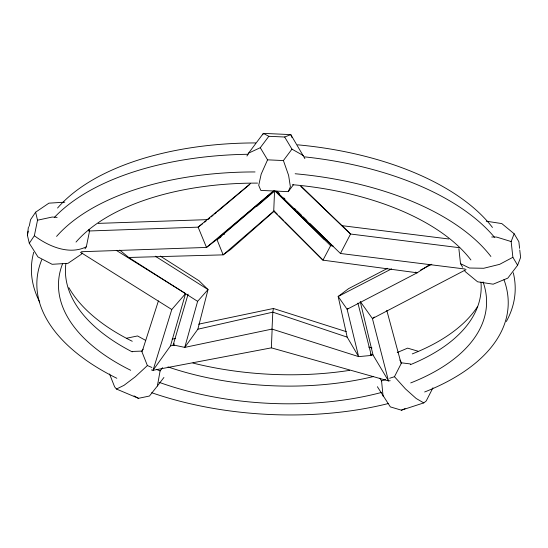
<?xml version="1.0" encoding="UTF-8"?>
<svg xmlns="http://www.w3.org/2000/svg" width="548" height="548" viewBox="0 0 548 548"><rect width="100%" height="100%" fill="white"/><g stroke="black" fill="none" stroke-linecap="round" stroke-linejoin="round"><path stroke-width="0.82" d="M274.575 190.636L273.726 211.165L223.146 254.861L128.712 257.478L119.738 250.094M390.176 380.716L388.498 380.915L271.37 347.85L272.13 329.403M357.906 303.113L371.352 355.44L358.632 356.625L272.027 329.081L272.815 312.161L273.418 308.483L346.261 331.65M82.207 252.936L81.289 254.299L67.986 263.328L52.135 264.3L37.976 256.944L29.297 243.244L27.4 235.229L28.441 226.858M109.532 373.969L114.648 386.895L116.457 389.039L138.466 398.321L149.453 396.033L157.372 386.004L160.098 370.914L162.592 367.667M27.4 235.229L28.229 231.146M29.229 226.242L30.558 219.707L35.62 212.192L48.923 203.157L64.774 202.191M29.297 243.244L34.36 235.729L37.524 220.2L35.62 212.192M84.967 248.833L86.344 246.785L89.509 231.263L89.125 229.66M188.108 294.146L173.182 344.918L184.758 347.391L197.842 329.218L208.028 289.57L199.006 280.74L160.249 256.067M155.283 256.204L208.028 289.57L197.616 301.345L184.758 347.391L272.027 329.081M151.378 369.934L153.043 370.297L170.483 345.884L185.58 293.577L116.265 250.333M185.58 293.577L171.777 309.51L153.043 370.297L271.37 347.85M142.206 351.357L158.42 300.886M464.389 270.171L465.245 271.616L477.582 281.802L493.159 284.186L507.811 278.131L517.607 265.259L512.88 257.307L511.147 241.558L514.14 233.763L501.804 223.584L486.227 221.193M517.607 265.259L520.6 257.471L519.778 250.011M262.752 134.774L263.362 133.376L290.789 134.616L304.894 158.646M268.828 136.301L260.279 147.713L267.568 159.838L261.177 174.148L258.711 185.34L260.827 190.409L288.255 191.649L290.385 186.765L288.611 175.381L283.405 160.55L291.947 149.138L284.659 137.014L268.828 136.301L263.362 133.376L248.559 153.145L246.949 156.029M389.635 378.278L394.478 376.702L401.561 362.831L399.896 360.063M432.941 387.806L426.228 400.944L423.782 402.896L401.417 410.178L390.347 406.897L377.373 386.717M276 191.088L340.445 253.477L350.556 234.023L459.724 247.744M333.163 246.045L330.615 245.703L322.971 260.156L285.035 221.961M173.182 344.918L174.148 343.575M288.255 191.649L293.365 184.834M132.274 351.446L141.665 351.11L143.158 349.165M157.372 386.004L163.921 377.476M151.871 367.448L147.385 365.557L135.356 376.723L124.033 385.319L116.457 389.039M277.267 214.104L274.281 211.083L230.66 249.443L223.146 254.861L217.029 239.668L273.925 191.19M256.553 206.596L273.842 191.663M273.288 191.122L216.344 239.901L206.493 247.436L81.405 251.724M207.98 219.611L209.932 217.967M211.233 216.871L213.186 215.227M214.48 214.131L216.433 212.487M217.734 211.391L249.6 184.539M273.473 190.999L206.493 247.436L198.129 227.146L88.776 230.996M250.354 183.69L198.129 227.146L202.726 223.632M374.366 317.032L372.414 318.559L388.498 380.915L373.03 355.022L360.406 302.277M204.699 222.125L206.007 221.118M348.418 308.305L347.124 309.278L358.632 356.625L347.185 337.143L338.164 296.482L348.521 288.68L387.689 268.273M217.029 239.668L221.125 236.715M429.687 264.574L417.186 272.788L347.124 309.278L338.164 296.482L391.608 268.856M512.88 257.307L499.625 264.348L483.706 268.273L469.396 268.02L460.519 263.656L458.875 248.737M466.047 269.637L372.414 318.559L360.214 301.448M420.501 270.123L431.81 264.252M248.559 153.145L260.279 147.713M397.225 352.528L407.63 348.131L417.905 351.179M401.417 410.178L405.13 408.609M284.659 137.014L290.789 134.616L292.002 137.514M86.344 246.785C69.233 255.341 48.491 246.34 34.36 235.729M379.894 378.141L381.559 380.901L385.593 379.586M197.842 329.218L272.815 312.161L347.185 337.143M37.524 220.2L52.211 217.035L57.122 217.392M198.616 324.176L273.418 308.483M126.554 338.239L137.541 335.951L145.686 340.404M170.483 345.884L174.654 345.041M172.154 339.144L175.511 338.506M274.281 211.083L273.726 211.165L322.971 260.156L417.186 272.788L415.617 272.109M98.208 223.379L207.13 219.645M222.837 234.297L224.543 234.256M491.707 236.989L496.618 237.079L511.147 241.558M267.568 159.838L283.405 160.55M341.931 225.653L448.785 238.983M340.445 253.477L465.108 269.027M401.561 362.831L410.452 363.954M326.889 239.894L324.361 239.551L275.719 191.149M368.688 347.09L371.969 348.014M370.571 354.296L373.03 355.022M156.358 369.338L160.098 370.914M134.027 395.896L138.466 398.321M291.947 149.138L303.414 155.618M423.782 402.896L416.179 398.492L405.452 388.902L394.478 376.702M80.426 252.238L171.777 309.51M128.712 257.478L197.616 301.345M300.516 186.149L350.556 234.023L301.427 186.436M277.055 191.259L279.487 193.65M283.748 197.835L284.967 199.034M294.701 208.61L295.92 209.802M297.139 211.001L301.393 215.193M303.222 216.987L306.873 220.577M309.915 223.563L331.821 245.107M275.185 191.238L330.615 245.703M279.062 215.919L283.843 220.755M88.386 230.057L89.509 231.263M514.14 233.763L518.867 241.723L519.593 248.354M460.519 263.656L462.67 267.273M370.517 354.001L371.352 355.44M141.665 351.11L147.385 365.557M386.772 310.332L401.061 363.208M381.559 380.901L383.079 396.177M477.698 306.38A214.282 109.908 3.1 0 1 412.254 353.912M349.583 370.366A214.282 109.908 3.1 0 1 192.923 363.057M132.253 341.267A214.282 109.908 3.1 0 1 68.89 287.7M513.284 272.76A242.161 124.232 3.1 0 1 506.345 321.477M39.744 302.14A242.161 124.232 3.1 0 1 33.729 252.251M54.485 217.296A242.161 124.232 3.1 0 1 248.121 154.269M304.448 156.851A242.161 124.232 3.1 0 1 494.447 237.25M57.561 208.035A235.941 121.019 3.1 0 1 255.731 142.932M297.571 144.816A235.941 121.019 3.1 0 1 492.453 227.461M503.975 279.692A235.941 121.019 3.1 0 1 424.645 391.984M388.395 403.52A235.941 121.019 3.1 0 1 151.693 392.711M116.834 378.278A235.941 121.019 3.1 0 1 41.771 259.684M56.581 236.4A235.941 121.019 3.1 0 1 255.039 171.949M295.16 173.757A235.941 121.019 3.1 0 1 490.898 256.478M483.062 281.884A214.282 109.908 3.1 0 1 410.705 382.929M381.62 392.416A214.282 109.908 3.1 0 1 159.126 382.312M130.705 370.284A214.282 109.908 3.1 0 1 62.678 263.472M76.021 242.079A214.282 109.908 3.1 0 1 257.553 183.107M292.447 184.69A214.282 109.908 3.1 0 1 470.917 259.964M480.945 282.035A208.103 106.744 3.1 0 1 410.308 364.708M373.647 376.483A208.103 106.744 3.1 0 1 167.983 366.927M132.239 351.878A208.103 106.744 3.1 0 1 65.883 263.595"/></g></svg>
